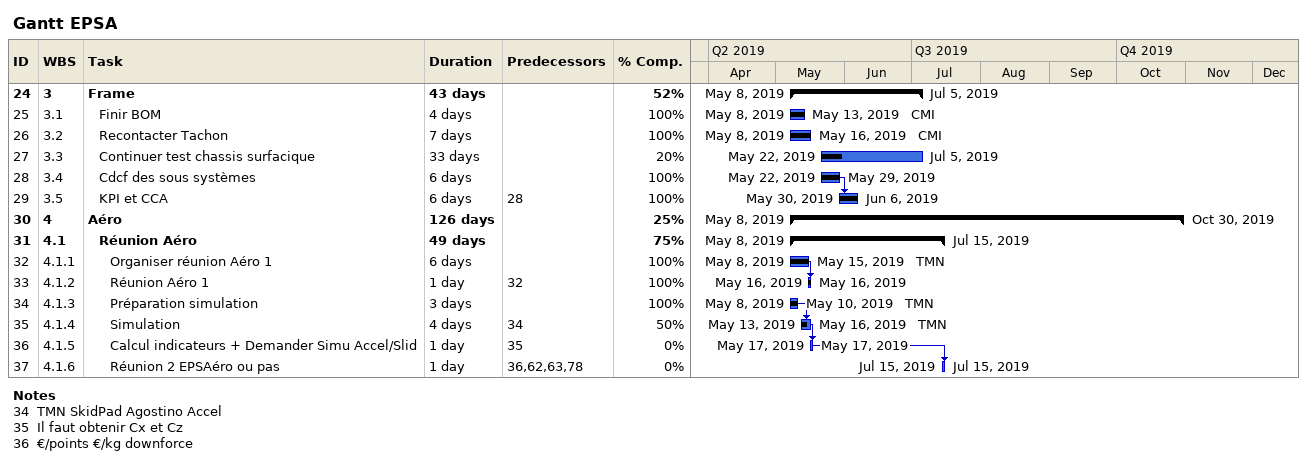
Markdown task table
Gantt EPSA

| ID | WBS | Task | Duration | Start | Finish | Predecessors | Resources | % complete |
|---|---|---|---|---|---|---|---|---|
| 24 | 3 | **Frame** | 43d | 2019-05-08 | 2019-07-05 |  |  | 52 |
| 25 | 3.1 | Finir BOM | 4d | 2019-05-08 | 2019-05-13 |  | CMI | 100 |
| 26 | 3.2 | Recontacter Tachon | 7d | 2019-05-08 | 2019-05-16 |  | CMI | 100 |
| 27 | 3.3 | Continuer test chassis surfacique | 33d | 2019-05-22 | 2019-07-05 |  |  | 20 |
| 28 | 3.4 | Cdcf des sous systèmes | 6d | 2019-05-22 | 2019-05-29 |  |  | 100 |
| 29 | 3.5 | KPI et CCA | 6d | 2019-05-30 | 2019-06-06 | 28 |  | 100 |
| 30 | 4 | **Aéro** | 126d | 2019-05-08 | 2019-10-30 |  |  | 25 |
| 31 | 4.1 | **Réunion Aéro** | 49d | 2019-05-08 | 2019-07-15 |  |  | 75 |
| 32 | 4.1.1 | Organiser réunion Aéro 1 | 6d | 2019-05-08 | 2019-05-15 |  | TMN | 100 |
| 33 | 4.1.2 | Réunion Aéro 1 | 1d | 2019-05-16 | 2019-05-16 | 32 |  | 100 |
| 34 | 4.1.3 | Préparation simulation | 3d | 2019-05-08 | 2019-05-10 |  | TMN | 100 |
| 35 | 4.1.4 | Simulation | 4d | 2019-05-13 | 2019-05-16 | 34 | TMN | 50 |
| 36 | 4.1.5 | Calcul indicateurs + Demander Simu Accel/Slid | 1d | 2019-05-17 | 2019-05-17 | 35 |  | 0 |
| 37 | 4.1.6 | Réunion 2 EPSAéro ou pas | 1d | 2019-07-15 | 2019-07-15 | 36, 62, 63, 78 |  | 0 |

Notes
- 34: TMN SkidPad Agostino Accel
- 35: Il faut obtenir Cx et Cz
- 36: €/points €/kg downforce
